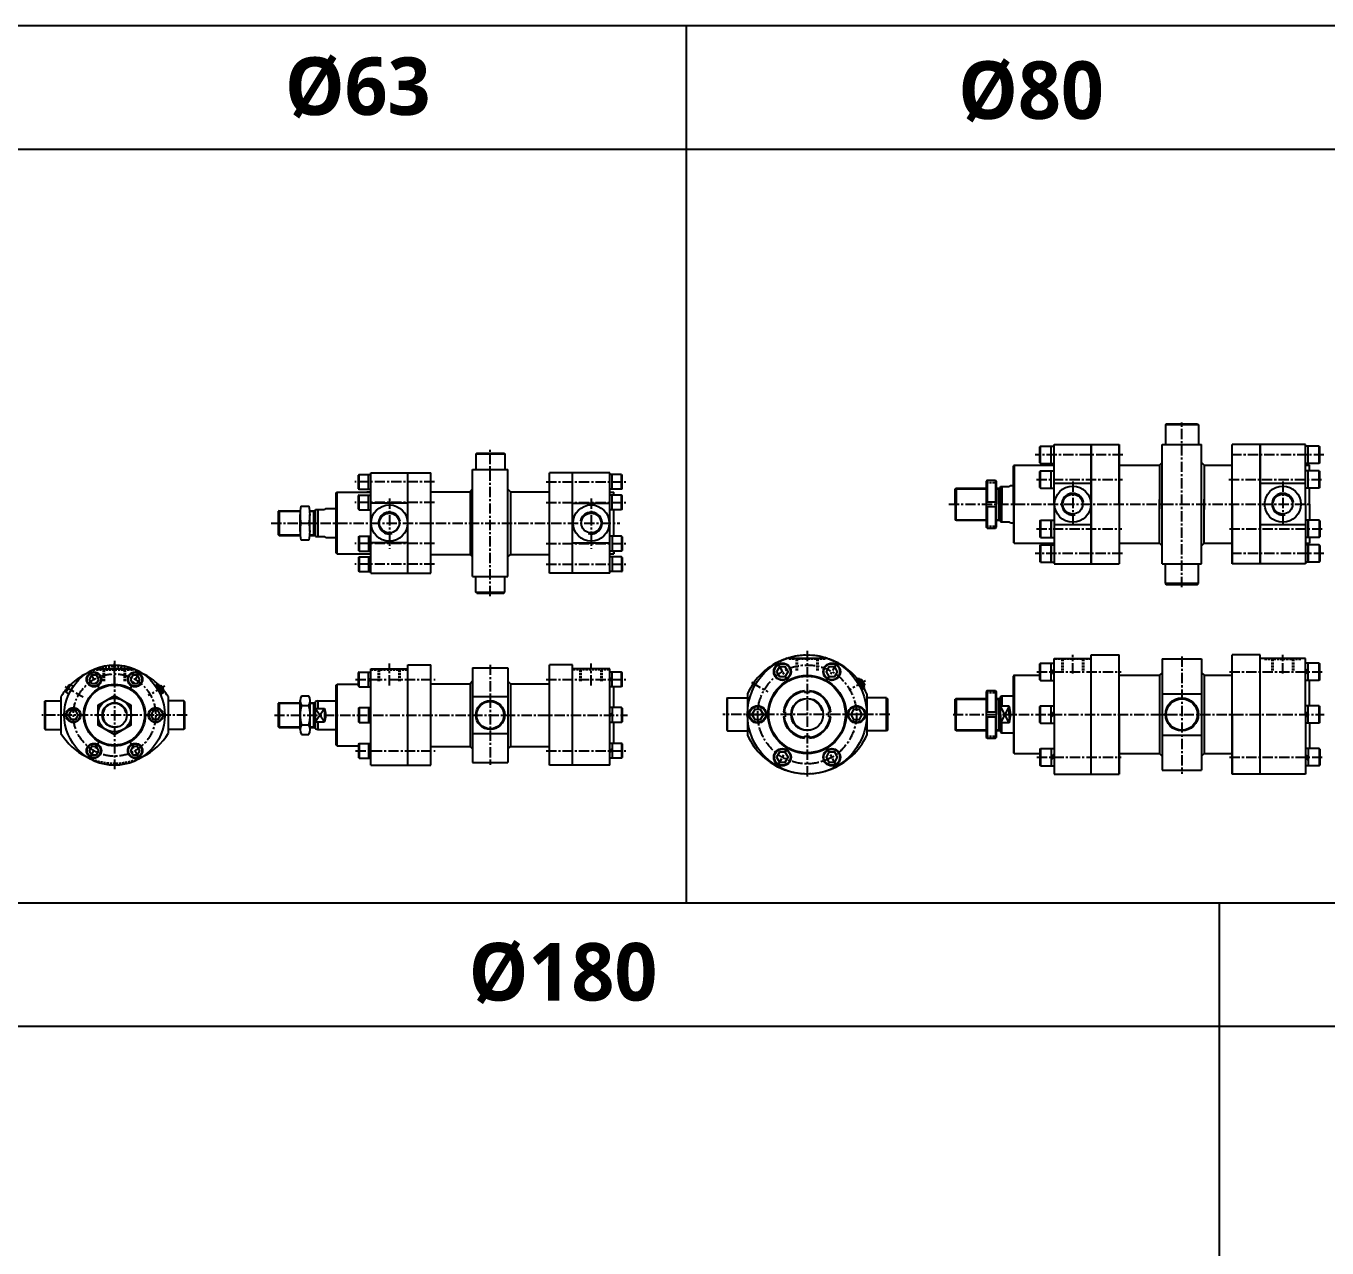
# Model space of a CAD drawing. Extents: x 0 to 8675, y 0 to 2968.
# Drawn here: x 1661 to 3241, y 1484 to 2968 of the extents above; entities that cross this region are included whole.
import ezdxf

# ---------------------------------------------------------------- set-up
doc = ezdxf.new("R2010")
doc.units = 0
doc.header["$LTSCALE"] = 5
doc.header["$MEASUREMENT"] = 0
doc.header["$PDMODE"] = 34
doc.linetypes.add('CENTERX2', pattern=[4, 2.5, -0.5, 0.5, -0.5])
doc.linetypes.add('HIDDENX2', pattern=[0.75, 0.5, -0.25])
doc.layers.get('0').update_dxf_attribs({"linetype": 'CONTINUOUS'})
doc.layers.get('Defpoints').update_dxf_attribs({"linetype": 'CONTINUOUS'})
for name, color, linetype in [('CEN', 1, 'CENTERX2'), ('HID', 2, 'HIDDENX2'), ('ML', 3, 'CONTINUOUS'), ('테두리', 7, 'CONTINUOUS')]:
    doc.layers.add(name, color=color, linetype=linetype)
doc.styles.add('문자', font='romans.shx')

msp = doc.modelspace()

# ---------------------------------------------------------------- linework, layer by layer
for p, q in [((6960.8, 2967.8), (0, 2967.8)), ((2463, 1902.7), (2463, 2967.8)), ((6960.8, 2817.8), (0, 2817.8)), ((8674.5, 1902.7), (0, 1902.7)), ((3109.5, 1902.7), (3109.5, 0)), ((8674.5, 1752.7), (0, 1752.7))]:
    msp.add_line(p, q)
at = {"layer": 'CEN'}
for p, q in [((3064.4, 2286.2), (3064.4, 2486.7)), ((2224.9, 2275.6), (2224.9, 2454.3)), ((2992.7, 2447.1), (2886.3, 2447.1)), ((3236.9, 2447.1), (3122.6, 2447.1)), ((2888, 2417.1), (2992.4, 2417.1)), ((3121.6, 2417.1), (3236.6, 2417.1)), ((2157.1, 2414.2), (2060.3, 2414.2)), ((2292.6, 2414.2), (2389.4, 2414.2)), ((2931.9, 2414.8), (2931.9, 2359.9)), ((3186.9, 2414.8), (3186.9, 2359.9)), ((2157.1, 2389.2), (2060.3, 2389.2)), ((2102.4, 2393.9), (2102.4, 2332.9)), ((2292.6, 2389.2), (2389.4, 2389.2)), ((2347.4, 2393.9), (2347.4, 2332.9)), ((2781.6, 2387.1), (3218.9, 2387.1)), ((1958.9, 2364.2), (2382.1, 2364.2)), ((2888, 2357.1), (2991.4, 2357.1)), ((3122.4, 2357.1), (3236.6, 2357.1)), ((2157.1, 2339.2), (2060.3, 2339.2)), ((2292.6, 2339.2), (2389.4, 2339.2)), ((2992.2, 2327.1), (2886.3, 2327.1)), ((3236.9, 2327.1), (3121.9, 2327.1)), ((2157.1, 2314.2), (2060.3, 2314.2)), ((2292.6, 2314.2), (2389.4, 2314.2)), ((1768.8, 2196.9), (1768.8, 2065.4)), ((2572.4, 2195.9), (2586.5, 2171.5)), ((2609.5, 2209.1), (2609.5, 2056.3)), ((2646.5, 2195.9), (2632.4, 2171.5)), ((2931.9, 2181.5), (2931.9, 2204.3)), ((3064.4, 2202.2), (3064.4, 2059.8)), ((3186.9, 2181.5), (3186.9, 2204.3)), ((1738, 2184.4), (1749.7, 2164.2)), ((1768.8, 2167.1), (1768.8, 2193.5)), ((1799.7, 2184.4), (1788, 2164.2)), ((2102.4, 2167.1), (2102.4, 2193.5)), ((2224.9, 2192.2), (2224.9, 2070.4)), ((2347.4, 2167.1), (2347.4, 2193.5)), ((2888.5, 2183.7), (2990.9, 2183.7)), ((3122.4, 2183.7), (3236.6, 2183.7)), ((2061.2, 2174.3), (2158.1, 2174.3)), ((2292.6, 2174.3), (2389.4, 2174.3)), ((1857, 2131), (1680.7, 2131)), ((1962.8, 2131), (2391.5, 2131)), ((2709.9, 2131.8), (2507.2, 2131.8)), ((2535.4, 2131.8), (2563.6, 2131.8)), ((2683.6, 2131.8), (2655.4, 2131.8)), ((2786.6, 2131.8), (3237.1, 2131.8)), ((1738, 2077.6), (1749.7, 2097.8)), ((1799.7, 2077.6), (1788, 2097.8)), ((2061.2, 2087.7), (2158.1, 2087.7)), ((2292.6, 2087.7), (2389.4, 2087.7)), ((2572.4, 2067.6), (2586.5, 2092)), ((2646.5, 2067.6), (2632.4, 2092)), ((2888.5, 2079.8), (2990.7, 2079.8)), ((3122.4, 2079.8), (3236.6, 2079.8))]:
    msp.add_line(p, q, dxfattribs=at)
at = {"layer": 'CEN', "color": 1}
for p, q in [((1708.7, 2165.7), (1730.7, 2153)), ((1829.7, 2166.1), (1809.7, 2154.6)), ((2541.9, 2170.8), (2561.9, 2159.2)), ((2680.3, 2172.7), (2660.3, 2161.1))]:
    msp.add_line(p, q, dxfattribs=at)
at = {"layer": 'CEN'}
for centre, radius in [((1768.8, 2131), 50), ((2609.5, 2131.8), 60)]:
    msp.add_circle(centre, radius, dxfattribs=at)
at = {"layer": 'Defpoints', "color": 0, "linetype": 'ByBlock'}
for p in [(2012.9, 2114.5), (2844.4, 2110.3)]:
    msp.add_point(p, dxfattribs=at)
at = {"layer": 'HID'}
for p, q in [((2827, 2413.6), (2839, 2413.6)), ((2827, 2360.6), (2839, 2360.6)), ((2587.5, 2199.8), (2587.5, 2198.8)), ((2631.5, 2198.8), (2587.5, 2198.8)), ((2596.2, 2198.8), (2596.2, 2184.8)), ((2597.5, 2198.8), (2597.5, 2184.8)), ((2621.5, 2198.8), (2621.5, 2184.8)), ((2622.7, 2198.8), (2622.7, 2184.8)), ((2631.5, 2199.8), (2631.5, 2198.8)), ((2631.5, 2199.8), (2631.5, 2198.8)), ((2909.9, 2199.8), (2909.9, 2198.8)), ((2953.9, 2198.8), (2909.9, 2198.8)), ((2918.6, 2198.8), (2918.6, 2184.8)), ((2919.9, 2198.8), (2919.9, 2184.8)), ((2943.9, 2198.8), (2943.9, 2184.8)), ((2945.1, 2198.8), (2945.1, 2184.8)), ((2953.9, 2199.8), (2953.9, 2198.8)), ((2953.9, 2199.8), (2953.9, 2198.8)), ((3164.9, 2199.8), (3164.9, 2198.8)), ((3164.9, 2199.8), (3164.9, 2198.8)), ((3164.9, 2198.8), (3208.9, 2198.8)), ((3173.6, 2198.8), (3173.6, 2184.8)), ((3174.9, 2198.8), (3174.9, 2184.8)), ((3198.9, 2198.8), (3198.9, 2184.8)), ((3200.1, 2198.8), (3200.1, 2184.8)), ((3208.9, 2199.8), (3208.9, 2198.8)), ((3208.9, 2199.8), (3208.9, 2198.8)), ((1746.8, 2186), (1746.8, 2187)), ((1746.8, 2186), (1790.8, 2186)), ((1755.6, 2172), (1755.6, 2186)), ((1756.8, 2172), (1756.8, 2186)), ((1780.8, 2172), (1780.8, 2186)), ((1782.1, 2172), (1782.1, 2186)), ((1790.8, 2186), (1790.8, 2187)), ((2080.4, 2186), (2080.4, 2187)), ((2080.4, 2186), (2124.4, 2186)), ((2089.1, 2172), (2089.1, 2186)), ((2090.4, 2172), (2090.4, 2186)), ((2114.4, 2172), (2114.4, 2186)), ((2115.6, 2172), (2115.6, 2186)), ((2124.4, 2186), (2124.4, 2187)), ((2325.4, 2186), (2325.4, 2187)), ((2369.4, 2186), (2325.4, 2186)), ((2334.1, 2172), (2334.1, 2186)), ((2335.4, 2172), (2335.4, 2186)), ((2359.4, 2172), (2359.4, 2186)), ((2360.6, 2172), (2360.6, 2186)), ((2369.4, 2186), (2369.4, 2187)), ((2827, 2158.3), (2839, 2158.3)), ((2827, 2105.3), (2839, 2105.3))]:
    msp.add_line(p, q, dxfattribs=at)
for centre, radius, start, end in [((2609.5, 2124.3), 79.4, 69.8304, 110.1696), ((1768.8, 2112.8), 76.7, 63.2338, 116.7662), ((1768.8, 2149.2), 76.7, 243.2338, 296.7662), ((2609.5, 2139.2), 79.4, 249.8304, 290.1696)]:
    msp.add_arc(centre, radius, start, end, dxfattribs=at)
at = {"layer": 'ML'}
for p, q in [((3044.4, 2483.6), (3045.4, 2484.6)), ((3084.4, 2483.6), (3044.4, 2483.6)), ((3044.4, 2483.6), (3044.4, 2459.6)), ((3045.4, 2484.6), (3083.4, 2484.6)), ((3083.4, 2484.6), (3084.4, 2483.6)), ((3084.4, 2483.6), (3084.4, 2459.6)), ((2208.4, 2449.2), (2207.4, 2448.2)), ((2207.4, 2448.2), (2242.4, 2448.2)), ((2207.4, 2448.2), (2207.4, 2429.2)), ((2208.4, 2449.2), (2241.4, 2449.2)), ((2241.4, 2449.2), (2242.4, 2448.2)), ((2242.4, 2448.2), (2242.4, 2429.2)), ((2892.7, 2457.6), (2891.9, 2456.8)), ((2891.9, 2437.4), (2891.9, 2456.8)), ((2892.7, 2436.6), (2892.7, 2457.6)), ((2892.7, 2457.6), (2909.4, 2457.6)), ((2905.9, 2436.6), (2905.9, 2457.6)), ((2909.4, 2387.1), (2909.4, 2459.6)), ((2909.4, 2459.6), (2988.4, 2459.6)), ((2909.4, 2387.1), (2909.4, 2459.6)), ((2954.4, 2314.6), (2954.4, 2459.6)), ((2954.4, 2459.6), (2954.4, 2314.6)), ((2988.4, 2387.1), (2988.4, 2459.6)), ((2988.4, 2459.6), (2988.4, 2314.6)), ((3040.4, 2314.6), (3040.4, 2459.6)), ((3040.4, 2459.6), (3088.4, 2459.6)), ((3088.4, 2314.6), (3088.4, 2459.6)), ((3125.4, 2387.1), (3125.4, 2459.6)), ((3214.4, 2459.6), (3125.4, 2459.6)), ((3125.4, 2387.1), (3125.4, 2459.6)), ((3125.4, 2314.6), (3125.4, 2459.6)), ((3159.4, 2314.6), (3159.4, 2459.6)), ((3159.4, 2314.6), (3159.4, 2459.6)), ((3159.4, 2459.6), (3159.4, 2314.6)), ((3159.4, 2314.6), (3159.4, 2459.6)), ((3214.4, 2387.1), (3214.4, 2459.6)), ((3231.1, 2457.6), (3214.4, 2457.6)), ((3217.9, 2436.6), (3217.9, 2457.6)), ((3231.1, 2457.6), (3231.9, 2456.8)), ((3231.1, 2436.6), (3231.1, 2457.6)), ((3231.9, 2437.4), (3231.9, 2456.8)), ((2860.9, 2434.6), (2859.9, 2433.6)), ((2859.9, 2387.1), (2859.9, 2433.6)), ((2860.9, 2434.6), (2860.9, 2387.1)), ((2860.9, 2434.6), (2909.4, 2434.6)), ((2891.9, 2437.4), (2892.7, 2436.6)), ((2892.7, 2436.6), (2909.4, 2436.6)), ((2988.4, 2434.6), (3037.4, 2434.6)), ((3040.4, 2437.6), (3037.4, 2434.6)), ((3037.4, 2434.6), (3037.4, 2381.4)), ((3088.4, 2437.6), (3091.4, 2434.6)), ((3091.4, 2434.6), (3091.4, 2380.8)), ((3091.4, 2434.6), (3125.4, 2434.6)), ((3231.1, 2436.6), (3214.4, 2436.6)), ((3214.4, 2434.6), (3219.4, 2434.6)), ((3219.4, 2427.6), (3219.4, 2434.6)), ((3231.9, 2437.4), (3231.1, 2436.6)), ((2065.6, 2423.2), (2064.9, 2422.5)), ((2064.9, 2405.9), (2064.9, 2422.5)), ((2065.6, 2405.2), (2065.6, 2423.2)), ((2065.6, 2423.2), (2079.9, 2423.2)), ((2076.9, 2405.2), (2076.9, 2423.2)), ((2079.9, 2303.2), (2079.9, 2425.2)), ((2079.9, 2425.2), (2152.9, 2425.2)), ((2079.9, 2303.2), (2079.9, 2425.2)), ((2124.9, 2303.2), (2124.9, 2425.2)), ((2152.9, 2303.2), (2152.9, 2425.2)), ((2152.9, 2303.2), (2152.9, 2425.2)), ((2203.4, 2429.2), (2246.4, 2429.2)), ((2203.4, 2299.2), (2203.4, 2429.2)), ((2246.4, 2299.2), (2246.4, 2429.2)), ((2369.9, 2425.2), (2296.9, 2425.2)), ((2296.9, 2303.2), (2296.9, 2425.2)), ((2296.9, 2303.2), (2296.9, 2425.2)), ((2296.9, 2303.2), (2296.9, 2425.2)), ((2324.9, 2303.2), (2324.9, 2425.2)), ((2324.9, 2303.2), (2324.9, 2425.2)), ((2324.9, 2303.2), (2324.9, 2425.2)), ((2369.9, 2303.2), (2369.9, 2425.2)), ((2384.2, 2423.2), (2369.9, 2423.2)), ((2372.9, 2405.2), (2372.9, 2423.2)), ((2384.2, 2405.2), (2384.2, 2423.2)), ((2384.2, 2423.2), (2384.9, 2422.5)), ((2384.9, 2405.9), (2384.9, 2422.5)), ((2892.7, 2427.6), (2891.9, 2426.8)), ((2891.9, 2407.4), (2891.9, 2426.8)), ((2892.7, 2406.6), (2892.7, 2427.6)), ((2892.7, 2427.6), (2909.4, 2427.6)), ((2905.9, 2406.6), (2905.9, 2427.6)), ((3231.1, 2427.6), (3214.4, 2427.6)), ((3217.9, 2406.6), (3217.9, 2427.6)), ((3231.1, 2427.6), (3231.9, 2426.8)), ((3231.1, 2406.6), (3231.1, 2427.6)), ((3231.9, 2407.4), (3231.9, 2426.8)), ((2037.9, 2400.7), (2038.9, 2401.7)), ((2037.9, 2327.7), (2037.9, 2400.7)), ((2038.9, 2326.7), (2038.9, 2401.7)), ((2038.9, 2401.7), (2079.9, 2401.7)), ((2064.9, 2405.9), (2065.6, 2405.2)), ((2065.6, 2405.2), (2079.9, 2405.2)), ((2079.9, 2401.7), (2074.9, 2401.7)), ((2152.9, 2402.2), (2200.4, 2402.2)), ((2203.4, 2405.2), (2200.4, 2402.2)), ((2200.4, 2402.2), (2200.4, 2326.2)), ((2246.4, 2405.2), (2249.4, 2402.2)), ((2249.4, 2402.2), (2296.9, 2402.2)), ((2249.4, 2402.2), (2249.4, 2326.2)), ((2384.2, 2405.2), (2369.9, 2405.2)), ((2369.9, 2401.7), (2374.9, 2401.7)), ((2374.9, 2398.2), (2374.9, 2401.7)), ((2384.9, 2405.9), (2384.2, 2405.2)), ((2790.3, 2406.6), (2789.4, 2405.8)), ((2789.4, 2387.1), (2789.4, 2405.8)), ((2790.3, 2406.6), (2827, 2406.6)), ((2790.3, 2406.6), (2790.3, 2387.1)), ((2828, 2416.1), (2827, 2415.1)), ((2827, 2415.1), (2827, 2359.1)), ((2828, 2416.1), (2828, 2390.1)), ((2828, 2416.1), (2838, 2416.1)), ((2838, 2416.1), (2838, 2390.1)), ((2838, 2416.1), (2839, 2415.1)), ((2839, 2415.1), (2839, 2359.1)), ((2839, 2406.6), (2844.4, 2406.6)), ((2842.4, 2387.1), (2842.4, 2406.6)), ((2844.4, 2387.1), (2844.4, 2408.6)), ((2844.4, 2408.6), (2854.8, 2408.6)), ((2845.9, 2408.6), (2845.9, 2387.1)), ((2856.4, 2409.6), (2854.8, 2408.6)), ((2856.4, 2409.6), (2859.9, 2409.6)), ((2891.9, 2407.4), (2892.7, 2406.6)), ((2892.7, 2406.6), (2909.4, 2406.6)), ((2954.4, 2412.2), (2909.4, 2412.2)), ((3214.4, 2412.2), (3159.4, 2412.2)), ((3231.1, 2406.6), (3214.4, 2406.6)), ((3219.4, 2387.1), (3219.4, 2406.6)), ((3231.9, 2407.4), (3231.1, 2406.6)), ((1995, 2384.6), (2005, 2384.6)), ((2065.6, 2398.2), (2064.9, 2397.5)), ((2064.9, 2380.9), (2064.9, 2397.5)), ((2065.6, 2380.2), (2065.6, 2398.2)), ((2065.6, 2398.2), (2079.9, 2398.2)), ((2076.9, 2380.2), (2076.9, 2398.2)), ((2124.9, 2388.4), (2079.9, 2388.4)), ((2324.9, 2388.4), (2369.9, 2388.4)), ((2384.2, 2398.2), (2369.9, 2398.2)), ((2372.9, 2380.2), (2372.9, 2398.2)), ((2384.2, 2380.2), (2384.2, 2398.2)), ((2384.2, 2398.2), (2384.9, 2397.5)), ((2384.9, 2380.9), (2384.9, 2397.5)), ((2789.4, 2387.1), (2789.4, 2368.3)), ((2790.3, 2367.6), (2790.3, 2387.1)), ((2827, 2390.1), (2839, 2390.1)), ((2842.4, 2387.1), (2842.4, 2367.6)), ((2844.4, 2387.1), (2844.4, 2365.6)), ((2845.9, 2365.6), (2845.9, 2387.1)), ((2859.9, 2387.1), (2859.9, 2340.6)), ((2860.9, 2339.6), (2860.9, 2387.1)), ((2909.4, 2387.1), (2909.4, 2314.6)), ((2909.4, 2387.1), (2909.4, 2314.6)), ((2988.4, 2387.1), (2988.4, 2314.6)), ((3037.4, 2339.6), (3037.4, 2392.8)), ((3091.4, 2339.6), (3091.4, 2393.3)), ((3125.4, 2387.1), (3125.4, 2314.6)), ((3125.4, 2387.1), (3125.4, 2314.6)), ((3125.4, 2387.1), (3125.4, 2314.6)), ((3214.4, 2387.1), (3214.4, 2314.6)), ((3219.4, 2387.1), (3219.4, 2367.6)), ((1968.6, 2379.2), (1967.9, 2378.5)), ((1967.9, 2350), (1967.9, 2378.5)), ((1968.6, 2379.2), (1968.6, 2349.2)), ((1968.6, 2379.2), (1994.3, 2379.2)), ((1994, 2354.1), (1994, 2374.4)), ((2005.8, 2379.2), (2012.9, 2379.2)), ((2006, 2354.1), (2006, 2374.4)), ((2010.9, 2349.2), (2010.9, 2379.2)), ((2012.9, 2347.7), (2012.9, 2380.7)), ((2012.9, 2380.7), (2023.5, 2380.7)), ((2015.4, 2380.7), (2015.4, 2364.2)), ((2025.4, 2381.7), (2023.5, 2380.7)), ((2025.4, 2381.7), (2037.9, 2381.7)), ((2064.9, 2380.9), (2065.6, 2380.2)), ((2065.6, 2380.2), (2079.9, 2380.2)), ((2384.2, 2380.2), (2369.9, 2380.2)), ((2374.9, 2348.2), (2374.9, 2380.2)), ((2384.9, 2380.9), (2384.2, 2380.2)), ((2827, 2384.1), (2839, 2384.1)), ((2828, 2384.1), (2828, 2358.1)), ((2838, 2384.1), (2838, 2358.1)), ((1995, 2364.2), (2005, 2364.2)), ((2015.4, 2364.2), (2015.4, 2347.7)), ((2790.3, 2367.6), (2789.4, 2368.3)), ((2790.3, 2367.6), (2827, 2367.6)), ((2828, 2358.1), (2827, 2359.1)), ((2828, 2358.1), (2838, 2358.1)), ((2838, 2358.1), (2839, 2359.1)), ((2839, 2367.6), (2844.4, 2367.6)), ((2844.4, 2365.6), (2854.8, 2365.6)), ((2856.4, 2364.6), (2854.8, 2365.6)), ((2856.4, 2364.6), (2859.9, 2364.6)), ((2891.9, 2366.8), (2892.7, 2367.6)), ((2891.9, 2366.8), (2891.9, 2347.4)), ((2892.7, 2367.6), (2892.7, 2346.6)), ((2892.7, 2367.6), (2909.4, 2367.6)), ((2905.9, 2346.6), (2905.9, 2367.6)), ((2905.9, 2367.6), (2905.9, 2346.6)), ((2954.4, 2361.9), (2909.4, 2361.9)), ((3214.4, 2361.9), (3159.4, 2361.9)), ((3231.1, 2367.6), (3214.4, 2367.6)), ((3217.9, 2367.6), (3217.9, 2346.6)), ((3217.9, 2346.6), (3217.9, 2367.6)), ((3231.9, 2366.8), (3231.1, 2367.6)), ((3231.1, 2367.6), (3231.1, 2346.6)), ((3231.9, 2366.8), (3231.9, 2347.4)), ((1968.6, 2349.2), (1967.9, 2350)), ((1967.9, 2350), (1968.6, 2349.2)), ((1968.6, 2349.2), (1994.1, 2349.2)), ((1968.6, 2349.2), (1994.3, 2349.2)), ((1995, 2343.9), (2005, 2343.9)), ((2005.8, 2349.2), (2012.9, 2349.2)), ((2006.1, 2349.2), (2012.9, 2349.2)), ((2012.9, 2347.7), (2023.5, 2347.7)), ((2025.4, 2346.7), (2023.5, 2347.7)), ((2025.4, 2346.7), (2037.9, 2346.7)), ((2064.9, 2347.5), (2065.6, 2348.2)), ((2064.9, 2347.5), (2064.9, 2330.9)), ((2065.6, 2348.2), (2065.6, 2330.2)), ((2065.6, 2348.2), (2079.9, 2348.2)), ((2076.9, 2348.2), (2076.9, 2330.2)), ((2124.9, 2340.1), (2079.9, 2340.1)), ((2324.9, 2340.1), (2369.9, 2340.1)), ((2384.2, 2348.2), (2369.9, 2348.2)), ((2372.9, 2348.2), (2372.9, 2330.2)), ((2384.2, 2348.2), (2384.2, 2330.2)), ((2384.9, 2347.5), (2384.2, 2348.2)), ((2384.9, 2347.5), (2384.9, 2330.9)), ((2860.9, 2339.6), (2859.9, 2340.6)), ((2860.9, 2339.6), (2909.4, 2339.6)), ((2892.7, 2346.6), (2891.9, 2347.4)), ((2891.9, 2336.8), (2892.7, 2337.6)), ((2892.7, 2346.6), (2909.4, 2346.6)), ((2892.7, 2337.6), (2909.4, 2337.6)), ((2892.7, 2337.6), (2892.7, 2316.6)), ((2905.9, 2316.6), (2905.9, 2337.6)), ((2905.9, 2337.6), (2905.9, 2316.6)), ((2988.4, 2339.6), (3037.4, 2339.6)), ((3040.4, 2336.6), (3037.4, 2339.6)), ((3088.4, 2336.6), (3091.4, 2339.6)), ((3091.4, 2339.6), (3125.4, 2339.6)), ((3231.1, 2346.6), (3214.4, 2346.6)), ((3214.4, 2339.6), (3219.4, 2339.6)), ((3231.1, 2337.6), (3214.4, 2337.6)), ((3217.9, 2337.6), (3217.9, 2316.6)), ((3217.9, 2316.6), (3217.9, 2337.6)), ((3219.4, 2346.6), (3219.4, 2339.6)), ((3231.1, 2346.6), (3231.9, 2347.4)), ((3231.9, 2336.8), (3231.1, 2337.6)), ((3231.1, 2337.6), (3231.1, 2316.6)), ((2037.9, 2327.7), (2038.9, 2326.7)), ((2038.9, 2326.7), (2079.9, 2326.7)), ((2065.6, 2330.2), (2064.9, 2330.9)), ((2064.9, 2322.5), (2065.6, 2323.2)), ((2064.9, 2322.5), (2064.9, 2305.9)), ((2065.6, 2330.2), (2079.9, 2330.2)), ((2065.6, 2323.2), (2065.6, 2305.2)), ((2065.6, 2323.2), (2079.9, 2323.2)), ((2076.9, 2323.2), (2076.9, 2305.2)), ((2152.9, 2326.2), (2200.4, 2326.2)), ((2203.4, 2323.2), (2200.4, 2326.2)), ((2246.4, 2323.2), (2249.4, 2326.2)), ((2249.4, 2326.2), (2296.9, 2326.2)), ((2384.2, 2330.2), (2369.9, 2330.2)), ((2369.9, 2326.7), (2374.9, 2326.7)), ((2369.9, 2326.7), (2374.9, 2326.7)), ((2384.2, 2323.2), (2369.9, 2323.2)), ((2372.9, 2323.2), (2372.9, 2305.2)), ((2374.9, 2326.7), (2374.9, 2330.2)), ((2374.9, 2330.2), (2374.9, 2326.7)), ((2384.2, 2330.2), (2384.9, 2330.9)), ((2384.2, 2323.2), (2384.2, 2305.2)), ((2384.9, 2322.5), (2384.2, 2323.2)), ((2384.9, 2322.5), (2384.9, 2305.9)), ((2891.9, 2336.8), (2891.9, 2317.4)), ((3231.9, 2336.8), (3231.9, 2317.4)), ((2065.6, 2305.2), (2064.9, 2305.9)), ((2384.2, 2305.2), (2384.9, 2305.9)), ((2892.7, 2316.6), (2891.9, 2317.4)), ((2892.7, 2316.6), (2909.4, 2316.6)), ((2909.4, 2314.6), (2988.4, 2314.6)), ((3040.4, 2314.6), (3088.4, 2314.6)), ((3044.4, 2290.6), (3044.4, 2314.6)), ((3084.4, 2290.6), (3084.4, 2314.6)), ((3214.4, 2314.6), (3125.4, 2314.6)), ((3231.1, 2316.6), (3214.4, 2316.6)), ((3231.1, 2316.6), (3231.9, 2317.4)), ((2065.6, 2305.2), (2079.9, 2305.2)), ((2079.9, 2303.2), (2152.9, 2303.2)), ((2203.4, 2299.2), (2246.4, 2299.2)), ((2207.4, 2280.2), (2207.4, 2299.2)), ((2242.4, 2280.2), (2242.4, 2299.2)), ((2369.9, 2303.2), (2296.9, 2303.2)), ((2384.2, 2305.2), (2369.9, 2305.2)), ((3084.4, 2290.6), (3044.4, 2290.6)), ((3044.4, 2290.6), (3045.4, 2289.6)), ((3083.4, 2289.6), (3084.4, 2290.6)), ((2207.4, 2280.2), (2242.4, 2280.2)), ((2208.4, 2279.2), (2207.4, 2280.2)), ((2208.4, 2279.2), (2241.4, 2279.2)), ((2241.4, 2279.2), (2242.4, 2280.2)), ((3045.4, 2289.6), (3083.4, 2289.6)), ((2634.6, 2199.8), (2584.3, 2199.8)), ((2909.4, 2131.8), (2909.4, 2199.8)), ((2909.4, 2199.8), (2954.4, 2199.8)), ((2954.4, 2204.3), (2988.4, 2204.3)), ((2954.4, 2059.3), (2954.4, 2204.3)), ((2988.4, 2131.8), (2988.4, 2204.3)), ((2988.4, 2059.3), (2988.4, 2204.3)), ((3040.4, 2199.3), (3040.4, 2064.3)), ((3040.4, 2199.3), (3088.4, 2199.3)), ((3088.4, 2199.3), (3088.4, 2064.3)), ((3125.4, 2131.8), (3125.4, 2204.3)), ((3159.4, 2204.3), (3125.4, 2204.3)), ((3125.4, 2059.3), (3125.4, 2204.3)), ((3159.4, 2059.3), (3159.4, 2204.3)), ((3159.4, 2059.3), (3159.4, 2204.3)), ((3214.4, 2199.8), (3159.4, 2199.8)), ((3214.4, 2131.8), (3214.4, 2199.8)), ((3214.4, 2131.8), (3214.4, 2199.8)), ((1744.6, 2187), (1793, 2187)), ((2065.6, 2183.3), (2064.9, 2182.6)), ((2064.9, 2166), (2064.9, 2182.6)), ((2065.6, 2183.3), (2079.9, 2183.3)), ((2065.6, 2165.3), (2065.6, 2183.3)), ((2076.9, 2165.3), (2076.9, 2183.3)), ((2079.9, 2070), (2079.9, 2187)), ((2079.9, 2187), (2124.9, 2187)), ((2124.9, 2070), (2124.9, 2192)), ((2124.9, 2192), (2152.9, 2192)), ((2152.9, 2070), (2152.9, 2192)), ((2152.9, 2070), (2152.9, 2192)), ((2203.4, 2188.5), (2203.4, 2073.5)), ((2203.4, 2188.5), (2246.4, 2188.5)), ((2246.4, 2188.5), (2246.4, 2073.5)), ((2296.9, 2070), (2296.9, 2192)), ((2324.9, 2192), (2296.9, 2192)), ((2296.9, 2070), (2296.9, 2192)), ((2324.9, 2070), (2324.9, 2192)), ((2324.9, 2070), (2324.9, 2192)), ((2369.9, 2187), (2324.9, 2187)), ((2369.9, 2070), (2369.9, 2187)), ((2369.9, 2070), (2369.9, 2187)), ((2384.2, 2183.3), (2369.9, 2183.3)), ((2372.9, 2165.3), (2372.9, 2183.3)), ((2384.2, 2165.3), (2384.2, 2183.3)), ((2384.2, 2183.3), (2384.9, 2182.6)), ((2384.9, 2166), (2384.9, 2182.6)), ((2892.7, 2194.2), (2891.9, 2193.4)), ((2891.9, 2174), (2891.9, 2193.4)), ((2892.7, 2194.2), (2909.4, 2194.2)), ((2892.7, 2173.2), (2892.7, 2194.2)), ((2905.9, 2173.2), (2905.9, 2194.2)), ((2909.4, 2187.3), (2905.9, 2183)), ((2909.4, 2184.7), (2905.9, 2180.3)), ((3040.4, 2182.3), (3037.4, 2179.3)), ((3088.4, 2182.3), (3091.4, 2179.3)), ((3231.1, 2194.2), (3214.4, 2194.2)), ((3214.4, 2187.3), (3217.9, 2183)), ((3214.4, 2184.7), (3217.9, 2180.3)), ((3217.9, 2173.2), (3217.9, 2194.2)), ((3231.1, 2173.2), (3231.1, 2194.2)), ((3231.1, 2194.2), (3231.9, 2193.4)), ((3231.9, 2174), (3231.9, 2193.4)), ((1709.4, 2160.1), (1713.9, 2167.9)), ((1715.3, 2168.3), (1709.8, 2158.8)), ((1713.9, 2167.9), (1715.3, 2168.3)), ((1715.3, 2168.3), (1719, 2166.1)), ((1821.3, 2168.2), (1818.3, 2166.5)), ((1821.4, 2168.2), (1818.7, 2166.6)), ((1824.5, 2164.5), (1821.1, 2162.5)), ((1822.6, 2167.8), (1821.3, 2168.2)), ((1827.6, 2159.2), (1822.6, 2167.8)), ((1824.9, 2166.9), (1823.6, 2166.1)), ((1827.9, 2161.7), (1824.9, 2166.9)), ((1825.6, 2166.7), (1824.9, 2166.9)), ((1828.1, 2162.3), (1825.6, 2166.7)), ((2037.9, 2167.5), (2038.9, 2168.5)), ((2037.9, 2094.5), (2037.9, 2167.5)), ((2038.9, 2168.5), (2064.9, 2168.5)), ((2038.9, 2093.5), (2038.9, 2168.5)), ((2064.9, 2166), (2065.6, 2165.3)), ((2065.6, 2165.3), (2079.9, 2165.3)), ((2079.9, 2176.4), (2076.9, 2173.8)), ((2079.9, 2174.5), (2076.9, 2171.9)), ((2152.9, 2169), (2200.4, 2169)), ((2203.4, 2172), (2200.4, 2169)), ((2200.4, 2169), (2200.4, 2093)), ((2246.4, 2172), (2249.4, 2169)), ((2249.4, 2169), (2296.9, 2169)), ((2249.4, 2169), (2249.4, 2093)), ((2369.9, 2176.4), (2372.9, 2173.8)), ((2369.9, 2174.5), (2372.9, 2171.9)), ((2384.2, 2165.3), (2369.9, 2165.3)), ((2374.9, 2140.2), (2374.9, 2165.3)), ((2384.9, 2166), (2384.2, 2165.3)), ((2671.4, 2175.6), (2668.5, 2173.9)), ((2671.4, 2175.6), (2668.8, 2174)), ((2672.7, 2175.2), (2671.4, 2175.6)), ((2675.3, 2170.7), (2671.9, 2168.7)), ((2672.7, 2175.2), (2678.7, 2164.8)), ((2676.2, 2169.3), (2672.7, 2167.3)), ((2675, 2174.2), (2673.7, 2173.5)), ((2679, 2167.3), (2675, 2174.2)), ((2675.7, 2174), (2675, 2174.2)), ((2675.7, 2174), (2679.2, 2168)), ((2678.4, 2163.5), (2675.7, 2162)), ((2679, 2167.3), (2677.7, 2166.6)), ((2678.7, 2164.8), (2678.4, 2163.5)), ((2679.2, 2168), (2679, 2167.3)), ((2860.9, 2179.3), (2859.9, 2178.3)), ((2859.9, 2131.8), (2859.9, 2178.3)), ((2860.9, 2179.3), (2891.9, 2179.3)), ((2860.9, 2179.3), (2860.9, 2131.8)), ((2891.9, 2174), (2892.7, 2173.2)), ((2892.7, 2173.2), (2909.4, 2173.2)), ((2988.4, 2179.3), (3037.4, 2179.3)), ((3037.4, 2179.3), (3037.4, 2084.3)), ((3091.4, 2179.3), (3125.4, 2179.3)), ((3091.4, 2179.3), (3091.4, 2084.3)), ((3231.1, 2173.2), (3214.4, 2173.2)), ((3219.4, 2142.3), (3219.4, 2173.2)), ((3231.9, 2174), (3231.1, 2173.2)), ((1683.8, 2147.5), (1684.8, 2148.5)), ((1684.8, 2148.5), (1684.8, 2113.5)), ((1684.8, 2148.5), (1703.8, 2148.5)), ((1703.8, 2153.5), (1703.8, 2108.5)), ((1709.4, 2160.1), (1709.8, 2158.8)), ((1709.8, 2158.8), (1713.5, 2156.6)), ((1825.7, 2162.5), (1822.3, 2160.5)), ((1827.3, 2158), (1824.3, 2156.2)), ((1827.3, 2157.8), (1824.3, 2156.1)), ((1827.9, 2161.7), (1826.6, 2160.9)), ((1827.6, 2159.2), (1827.3, 2157.8)), ((1828.1, 2162.3), (1827.9, 2161.7)), ((1833.8, 2153.5), (1833.8, 2108.5)), ((1852.8, 2148.5), (1833.8, 2148.5)), ((1853.8, 2147.5), (1852.8, 2148.5)), ((1852.8, 2148.5), (1852.8, 2113.5)), ((1994.1, 2113.4), (1994.1, 2148.6)), ((1995.6, 2154.5), (2004.6, 2154.5)), ((2006.1, 2113.4), (2006.1, 2148.6)), ((2006.1, 2113.4), (2006.1, 2148.6)), ((2015.4, 2148.5), (2012.9, 2147.5)), ((2015.4, 2148.5), (2037.9, 2148.5)), ((2015.4, 2148.5), (2015.4, 2139.1)), ((2203.4, 2153.5), (2246.4, 2153.5)), ((2513, 2151.8), (2512, 2150.8)), ((2512, 2150.8), (2512, 2112.8)), ((2513, 2111.8), (2513, 2151.8)), ((2513, 2151.8), (2537, 2151.8)), ((2537, 2156.8), (2537, 2106.8)), ((2606.5, 2160.6), (2606.5, 2158.3)), ((2612.5, 2158.3), (2606.5, 2158.3)), ((2612.5, 2160.6), (2612.5, 2158.3)), ((2678.4, 2163.5), (2675.5, 2161.8)), ((2682, 2156.8), (2682, 2106.8)), ((2706, 2151.8), (2682, 2151.8)), ((2706, 2151.8), (2707, 2150.8)), ((2706, 2111.8), (2706, 2151.8)), ((2707, 2150.8), (2707, 2112.8)), ((2790.3, 2151.3), (2789.4, 2150.5)), ((2789.4, 2131.8), (2789.4, 2150.5)), ((2790.3, 2151.3), (2827, 2151.3)), ((2790.3, 2151.3), (2790.3, 2131.8)), ((2828, 2160.8), (2827, 2159.8)), ((2827, 2159.8), (2827, 2103.8)), ((2828, 2160.8), (2838, 2160.8)), ((2828, 2160.8), (2828, 2134.8)), ((2838, 2160.8), (2839, 2159.8)), ((2838, 2160.8), (2838, 2134.8)), ((2839, 2159.8), (2839, 2103.8)), ((2839, 2151.3), (2844.4, 2151.3)), ((2842.4, 2131.8), (2842.4, 2151.3)), ((2844.4, 2153.3), (2845.9, 2154.3)), ((2844.4, 2131.8), (2844.4, 2153.3)), ((2845.9, 2154.3), (2859.9, 2154.3)), ((2845.9, 2154.3), (2845.9, 2141.9)), ((3040.4, 2156.8), (3088.4, 2156.8)), ((1683.8, 2147.5), (1683.8, 2114.5)), ((1853.8, 2147.5), (1853.8, 2114.5)), ((1968.6, 2146), (1967.9, 2145.3)), ((1967.9, 2116.8), (1967.9, 2145.3)), ((1968.6, 2146), (1994.1, 2146)), ((1968.6, 2146), (1968.6, 2116)), ((1995.6, 2142.8), (2004.6, 2142.8)), ((2006.1, 2146), (2012.9, 2146)), ((2010.9, 2116), (2010.9, 2146)), ((2012.9, 2114.5), (2012.9, 2147.5)), ((2012.9, 2139.1), (2023.5, 2139.1)), ((2023.5, 2139.1), (2023.5, 2122.9)), ((2064.9, 2139.5), (2065.6, 2140.2)), ((2064.9, 2139.5), (2064.9, 2122.9)), ((2065.6, 2140.2), (2079.9, 2140.2)), ((2065.6, 2140.2), (2065.6, 2122.2)), ((2076.9, 2140.2), (2076.9, 2122.2)), ((2079.9, 2131), (2076.9, 2133.6)), ((2384.2, 2140.2), (2369.9, 2140.2)), ((2369.9, 2131), (2372.9, 2133.6)), ((2372.9, 2140.2), (2372.9, 2122.2)), ((2384.2, 2140.2), (2384.2, 2122.2)), ((2384.9, 2139.5), (2384.2, 2140.2)), ((2384.9, 2139.5), (2384.9, 2122.9)), ((2580.6, 2134.8), (2583, 2134.8)), ((2583, 2134.8), (2583, 2128.8)), ((2638.3, 2134.8), (2636, 2134.8)), ((2636, 2128.8), (2636, 2134.8)), ((2827, 2134.8), (2839, 2134.8)), ((2854.8, 2141.9), (2844.4, 2141.9)), ((2854.8, 2131.8), (2854.8, 2141.9)), ((2892.7, 2142.3), (2891.9, 2141.5)), ((2891.9, 2122.1), (2891.9, 2141.5)), ((2892.7, 2142.3), (2909.4, 2142.3)), ((2892.7, 2121.3), (2892.7, 2142.3)), ((2905.9, 2121.3), (2905.9, 2142.3)), ((2909.4, 2135.4), (2905.9, 2131)), ((2909.4, 2132.7), (2905.9, 2128.4)), ((3231.1, 2142.3), (3214.4, 2142.3)), ((3214.4, 2135.4), (3217.9, 2131)), ((3214.4, 2132.7), (3217.9, 2128.4)), ((3217.9, 2121.3), (3217.9, 2142.3)), ((3231.1, 2121.3), (3231.1, 2142.3)), ((3231.1, 2142.3), (3231.9, 2141.5)), ((3231.9, 2122.1), (3231.9, 2141.5)), ((1967.9, 2116.8), (1968.6, 2116)), ((1968.6, 2116), (1967.9, 2116.8)), ((1995.6, 2119.3), (2004.6, 2119.3)), ((2012.9, 2122.9), (2023.5, 2122.9)), ((2015.4, 2122.9), (2015.4, 2113.5)), ((2065.6, 2122.2), (2064.9, 2122.9)), ((2065.6, 2122.2), (2079.9, 2122.2)), ((2079.9, 2129.1), (2076.9, 2131.7)), ((2369.9, 2129.1), (2372.9, 2131.7)), ((2384.2, 2122.2), (2369.9, 2122.2)), ((2374.9, 2096.7), (2374.9, 2122.2)), ((2384.2, 2122.2), (2384.9, 2122.9)), ((2580.6, 2128.8), (2583, 2128.8)), ((2638.3, 2128.8), (2636, 2128.8)), ((2789.4, 2131.8), (2789.4, 2113)), ((2790.3, 2112.3), (2790.3, 2131.8)), ((2827, 2128.8), (2839, 2128.8)), ((2828, 2128.8), (2828, 2102.8)), ((2838, 2128.8), (2838, 2102.8)), ((2842.4, 2131.8), (2842.4, 2112.3)), ((2844.4, 2131.8), (2844.4, 2110.3)), ((2854.8, 2121.6), (2844.4, 2121.6)), ((2845.9, 2109.3), (2845.9, 2121.6)), ((2854.8, 2131.8), (2854.8, 2121.6)), ((2859.9, 2131.8), (2859.9, 2085.3)), ((2860.9, 2084.3), (2860.9, 2131.8)), ((2891.9, 2122.1), (2892.7, 2121.3)), ((2892.7, 2121.3), (2909.4, 2121.3)), ((2909.4, 2131.8), (2909.4, 2059.3)), ((2988.4, 2131.8), (2988.4, 2059.3)), ((3125.4, 2131.8), (3125.4, 2059.3)), ((3214.4, 2131.8), (3214.4, 2059.3)), ((3214.4, 2131.8), (3214.4, 2059.3)), ((3231.1, 2121.3), (3214.4, 2121.3)), ((3219.4, 2121.3), (3219.4, 2090.3)), ((3231.9, 2122.1), (3231.1, 2121.3)), ((1683.8, 2114.5), (1684.8, 2113.5)), ((1684.8, 2113.5), (1703.8, 2113.5)), ((1852.8, 2113.5), (1833.8, 2113.5)), ((1853.8, 2114.5), (1852.8, 2113.5)), ((1968.6, 2116), (1994.1, 2116)), ((1968.6, 2116), (1994.1, 2116)), ((1995.6, 2107.5), (2004.6, 2107.5)), ((2006.1, 2116), (2012.9, 2116)), ((2006.1, 2116), (2012.9, 2116)), ((2012.9, 2114.5), (2015.4, 2113.5)), ((2015.4, 2113.5), (2037.9, 2113.5)), ((2203.4, 2108.5), (2246.4, 2108.5)), ((2512, 2112.8), (2513, 2111.8)), ((2513, 2111.8), (2537, 2111.8)), ((2606.5, 2102.9), (2606.5, 2105.3)), ((2606.5, 2105.3), (2612.5, 2105.3)), ((2612.5, 2102.9), (2612.5, 2105.3)), ((2612.5, 2103.9), (2612.5, 2102.9)), ((2706, 2111.8), (2682, 2111.8)), ((2707, 2112.8), (2706, 2111.8)), ((2790.3, 2112.3), (2789.4, 2113)), ((2790.3, 2112.3), (2827, 2112.3)), ((2828, 2102.8), (2827, 2103.8)), ((2828, 2102.8), (2838, 2102.8)), ((2838, 2102.8), (2839, 2103.8)), ((2839, 2112.3), (2844.4, 2112.3)), ((2844.4, 2110.3), (2845.9, 2109.3)), ((2845.9, 2109.3), (2859.9, 2109.3)), ((3040.4, 2106.8), (3088.4, 2106.8)), ((3040.4, 2106.8), (3088.4, 2106.8)), ((2037.9, 2094.5), (2038.9, 2093.5)), ((2038.9, 2093.5), (2064.9, 2093.5)), ((2064.9, 2096), (2065.6, 2096.7)), ((2064.9, 2096), (2064.9, 2079.4)), ((2065.6, 2096.7), (2065.6, 2078.7)), ((2065.6, 2096.7), (2079.9, 2096.7)), ((2076.9, 2096.7), (2076.9, 2078.7)), ((2079.9, 2087.5), (2076.9, 2090.1)), ((2079.9, 2085.6), (2076.9, 2088.2)), ((2152.9, 2093), (2200.4, 2093)), ((2203.4, 2090), (2200.4, 2093)), ((2246.4, 2090), (2249.4, 2093)), ((2249.4, 2093), (2296.9, 2093)), ((2384.2, 2096.7), (2369.9, 2096.7)), ((2369.9, 2087.5), (2372.9, 2090.1)), ((2369.9, 2085.6), (2372.9, 2088.2)), ((2372.9, 2096.7), (2372.9, 2078.7)), ((2384.2, 2096.7), (2384.2, 2078.7)), ((2384.9, 2096), (2384.2, 2096.7)), ((2384.9, 2096), (2384.9, 2079.4)), ((2860.9, 2084.3), (2859.9, 2085.3)), ((2891.9, 2089.5), (2892.7, 2090.3)), ((2891.9, 2089.5), (2891.9, 2070.1)), ((2892.7, 2090.3), (2909.4, 2090.3)), ((2892.7, 2090.3), (2892.7, 2069.3)), ((2905.9, 2090.3), (2905.9, 2069.3)), ((3231.1, 2090.3), (3214.4, 2090.3)), ((3217.9, 2090.3), (3217.9, 2069.3)), ((3231.1, 2090.3), (3231.1, 2069.3)), ((3231.9, 2089.5), (3231.1, 2090.3)), ((3231.9, 2089.5), (3231.9, 2070.1)), ((2065.6, 2078.7), (2064.9, 2079.4)), ((2065.6, 2078.7), (2079.9, 2078.7)), ((2079.9, 2070), (2152.9, 2070)), ((2203.4, 2073.5), (2246.4, 2073.5)), ((2369.9, 2070), (2296.9, 2070)), ((2384.2, 2078.7), (2369.9, 2078.7)), ((2384.2, 2078.7), (2384.9, 2079.4)), ((2860.9, 2084.3), (2891.9, 2084.3)), ((2892.7, 2069.3), (2891.9, 2070.1)), ((2892.7, 2069.3), (2909.4, 2069.3)), ((2909.4, 2083.4), (2905.9, 2079)), ((2909.4, 2080.8), (2905.9, 2076.4)), ((2988.4, 2084.3), (3037.4, 2084.3)), ((3040.4, 2081.3), (3037.4, 2084.3)), ((3088.4, 2081.3), (3091.4, 2084.3)), ((3091.4, 2084.3), (3125.4, 2084.3)), ((3214.4, 2083.4), (3217.9, 2079)), ((3214.4, 2080.8), (3217.9, 2076.4)), ((3231.1, 2069.3), (3214.4, 2069.3)), ((3231.1, 2069.3), (3231.9, 2070.1)), ((2909.4, 2059.3), (2988.4, 2059.3)), ((3040.4, 2064.3), (3088.4, 2064.3)), ((3214.4, 2059.3), (3125.4, 2059.3))]:
    msp.add_line(p, q, dxfattribs=at)
at = {"layer": 'ML', "color": 2}
for p, q in [((1967.9, 2378.5), (1994.2, 2378.5)), ((2005.9, 2378.5), (2010.9, 2378.5)), ((2010.9, 2378.5), (2012.2, 2379.2)), ((1967.9, 2350), (1994.2, 2350)), ((2005.9, 2350), (2010.9, 2350)), ((2010.9, 2350), (2012.2, 2349.2))]:
    msp.add_line(p, q, dxfattribs=at)
at = {"layer": 'ML'}
for points in [[(1740.9, 2179.4), (1738, 2174.3), (1740.9, 2169.2), (1746.8, 2169.2), (1749.7, 2174.3), (1746.8, 2179.4)], [(1796.8, 2179.4), (1790.9, 2179.4), (1788, 2174.3), (1790.9, 2169.2), (1796.8, 2169.2), (1799.7, 2174.3)], [(2576, 2189.8), (2572.5, 2183.7), (2576, 2177.7), (2583, 2177.7), (2586.5, 2183.7), (2583, 2189.8)], [(2643, 2189.8), (2636, 2189.8), (2632.5, 2183.7), (2636, 2177.7), (2643, 2177.7), (2646.5, 2183.7)], [(1768.8, 2154.5), (1748.5, 2142.8), (1748.5, 2119.3), (1768.8, 2107.5), (1789.2, 2119.3), (1789.2, 2142.8)], [(1713, 2131), (1715.9, 2125.9), (1721.8, 2125.9), (1724.7, 2131), (1721.8, 2136.1), (1715.9, 2136.1)], [(1824.7, 2131), (1821.8, 2136.1), (1815.9, 2136.1), (1813, 2131), (1815.9, 2125.9), (1821.8, 2125.9)], [(2542.5, 2131.8), (2546, 2125.7), (2553, 2125.7), (2556.5, 2131.8), (2553, 2137.8), (2546, 2137.8)], [(2676.5, 2131.8), (2673, 2137.8), (2666, 2137.8), (2662.5, 2131.8), (2666, 2125.7), (2673, 2125.7)], [(1740.9, 2082.6), (1746.8, 2082.6), (1749.7, 2087.7), (1746.8, 2092.8), (1740.9, 2092.8), (1738, 2087.7)], [(1796.8, 2082.6), (1799.7, 2087.7), (1796.8, 2092.8), (1790.9, 2092.8), (1788, 2087.7), (1790.9, 2082.6)], [(2576, 2073.7), (2583, 2073.7), (2586.5, 2079.8), (2583, 2085.9), (2576, 2085.9), (2572.5, 2079.8)], [(2643, 2073.7), (2646.5, 2079.8), (2643, 2085.9), (2636, 2085.9), (2632.5, 2079.8), (2636, 2073.7)]]:
    msp.add_lwpolyline(points, close=True, dxfattribs=at)
for centre, radius in [((2931.9, 2387.1), 22), ((3186.9, 2387.1), 22), ((2102.4, 2364.2), 22), ((2347.4, 2364.2), 22), ((2931.9, 2387.1), 12), ((3186.9, 2387.1), 12), ((2102.4, 2364.2), 12), ((2347.4, 2364.2), 12), ((2609.5, 2131.8), 72.5), ((1768.8, 2131), 61), ((1743.8, 2174.3), 9), ((1743.8, 2174.3), 8.3), ((1793.8, 2174.3), 9), ((1793.8, 2174.3), 8.3), ((2579.5, 2183.7), 10.5), ((2579.5, 2183.7), 9.7), ((2639.5, 2183.7), 10.5), ((2639.5, 2183.7), 9.7), ((1768.8, 2131), 37.5), ((1768.8, 2131), 36.5), ((2609.5, 2131.8), 47.5), ((2609.5, 2131.8), 46.5), ((1768.8, 2131), 20.4), ((2224.9, 2131), 17.5), ((2609.5, 2131.8), 19.5), ((3064.4, 2131.8), 20), ((3064.4, 2131.8), 19), ((1718.8, 2131), 9), ((1718.8, 2131), 8.3), ((1768.8, 2131), 15), ((1818.8, 2131), 9), ((1818.8, 2131), 8.3), ((2224.9, 2131), 16.5), ((2549.5, 2131.8), 10.5), ((2549.5, 2131.8), 9.7), ((2669.5, 2131.8), 10.5), ((2669.5, 2131.8), 9.7), ((1743.8, 2087.7), 9), ((1743.8, 2087.7), 8.3), ((1793.8, 2087.7), 9), ((1793.8, 2087.7), 8.3), ((2579.5, 2079.8), 10.5), ((2579.5, 2079.8), 9.7), ((2639.5, 2079.8), 10.5), ((2639.5, 2079.8), 9.7)]:
    msp.add_circle(centre, radius, dxfattribs=at)
for centre, radius, start, end in [((2046.3, 2374.4), 52.3, 168.7749, 191.2251), ((1953.8, 2374.4), 52.3, 348.7749, 11.2251), ((2046.3, 2354.1), 52.3, 168.7749, 191.2251), ((1953.8, 2354.1), 52.3, 348.7749, 11.2251), ((2609.5, 2124.3), 79.4, 110.1696, 155.9087), ((2609.5, 2124.3), 79.4, 39.6954, 69.8304), ((1768.8, 2112.8), 76.7, 116.7662, 133.9154), ((1768.8, 2112.8), 76.7, 45.988, 63.2338), ((1768.8, 2112.8), 76.7, 138.3108, 147.9594), ((2609.5, 2124.3), 79.4, 24.0913, 29.7343), ((1768.8, 2112.8), 76.7, 32.0406, 39.5827), ((2006.4, 2148.6), 12.3, 151.3546, 208.6454), ((1993.9, 2148.6), 12.3, 331.3546, 28.6454), ((2609.5, 2131.8), 29, 95.9378, 174.0622), ((2609.5, 2131.8), 28, 96.1506, 173.8494), ((2609.5, 2131.8), 29, 5.9378, 84.0622), ((2609.5, 2131.8), 28, 6.1506, 83.8494), ((2040.9, 2131), 46.8, 165.45, 194.55), ((1959.4, 2131), 46.8, 345.45, 14.55), ((2007.7, 2131), 17.8, 332.8362, 27.1638), ((2007.7, 2131), 17.8, 332.8362, 27.1638), ((2822, 2131.8), 34.3, 0, 17.1399), ((2006.4, 2113.4), 12.3, 151.3546, 208.6454), ((1993.9, 2113.4), 12.3, 331.3546, 28.6454), ((2609.5, 2131.8), 29, 185.9378, 264.0622), ((2609.5, 2131.8), 28, 186.1506, 263.8494), ((2609.5, 2131.8), 28, 276.1506, 353.8494), ((2609.5, 2131.8), 29, 275.9378, 354.0622), ((2822, 2131.8), 34.3, 342.8601, 0), ((1768.8, 2149.2), 76.7, 212.0406, 243.2338), ((1768.8, 2149.2), 76.7, 296.7662, 327.9594), ((2609.5, 2139.2), 79.4, 204.0913, 249.8304), ((2609.5, 2139.2), 79.4, 290.1696, 335.9087)]:
    msp.add_arc(centre, radius, start, end, dxfattribs=at)
at = {"layer": 'ML', "color": 2}
for centre, start, end in [((2102.4, 2364.2), 10.7277, 285.6939), ((2347.4, 2364.2), 254.3061, 169.2723)]:
    msp.add_arc(centre, 13.2, start, end, dxfattribs=at)
at = {"layer": '테두리'}
for p, q in [((2789.4, 2405.8), (2827, 2405.8)), ((2839, 2405.8), (2842.4, 2405.8)), ((2842.4, 2405.8), (2843.6, 2406.6)), ((2789.4, 2368.3), (2827, 2368.3)), ((2839, 2368.3), (2842.4, 2368.3)), ((2842.4, 2368.3), (2843.6, 2367.6)), ((1824.5, 2164.5), (1818.7, 2166.6)), ((1822, 2168), (1820.8, 2163)), ((1825.6, 2166.7), (1823.9, 2165.7)), ((2675.3, 2170.7), (2668.8, 2174)), ((2672.2, 2175.4), (2671.9, 2168.7)), ((2678.6, 2164.3), (2672.7, 2167.3)), ((2675.7, 2174), (2674, 2173)), ((2676.2, 2169.3), (2675.7, 2162)), ((2679.2, 2168), (2677.5, 2167)), ((1827.4, 2158.5), (1822.5, 2160.1)), ((1825.7, 2162.5), (1824.6, 2156.4)), ((1828.1, 2162.3), (1826.4, 2161.3)), ((2789.4, 2150.5), (2827, 2150.5)), ((2839, 2150.5), (2842.4, 2150.5)), ((2842.4, 2150.5), (2843.6, 2151.3)), ((1967.9, 2145.3), (1994.1, 2145.3)), ((2006.1, 2145.3), (2010.9, 2145.3)), ((2010.9, 2145.3), (2012.2, 2146)), ((2023.5, 2139.1), (2012.9, 2122.9)), ((2012.9, 2139.1), (2023.5, 2122.9)), ((2849.6, 2131.8), (2844.4, 2141.9)), ((2854.8, 2141.9), (2849.6, 2131.8)), ((1967.9, 2116.8), (1994.1, 2116.8)), ((2006.1, 2116.8), (2010.9, 2116.8)), ((2010.9, 2116.8), (2012.2, 2116)), ((2849.6, 2131.8), (2844.4, 2121.6)), ((2854.8, 2121.6), (2849.6, 2131.8)), ((2789.4, 2113), (2827, 2113)), ((2839, 2113), (2842.4, 2113)), ((2842.4, 2113), (2843.6, 2112.3))]:
    msp.add_line(p, q, dxfattribs=at)
for centre, radius, start, end in [((2931.9, 2387.1), 13.2, 9.6363, 283.2121), ((3186.9, 2387.1), 13.2, 9.6363, 283.2121), ((2609.5, 2131.8), 18.8, 13.6682, 283.0144), ((1768.8, 2131), 14.2, 10.3774, 286.8319)]:
    msp.add_arc(centre, radius, start, end, dxfattribs=at)

# ---------------------------------------------------------------- texts
at = {"char_height": 70, "attachment_point": 1, "style": '문자'}
for s, insert in [('{\\fMalgun Gothic|b1|i0|c129|p50;%%C63}', (1975.6, 2929.7)), ('{\\fMalgun Gothic|b1|i0|c129|p50;%%C80}', (2792.9, 2924.9)), ('{\\fMalgun Gothic|b1|i0|c129|p50;%%C180}', (2198.7, 1854.3))]:
    msp.add_mtext_dynamic_manual_height_columns(s, width=124.533, gutter_width=16, heights=[-75.6], dxfattribs=dict(at, insert=insert))

doc.saveas('drawing.dxf')
